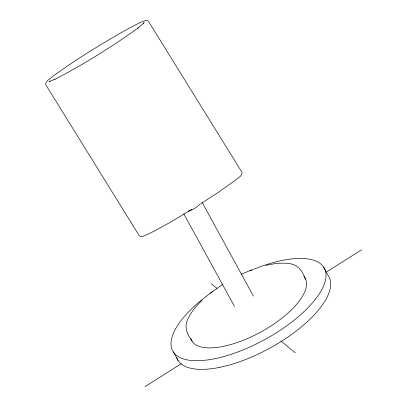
<?xml version="1.0" encoding="UTF-8"?>
<svg xmlns="http://www.w3.org/2000/svg" width="407" height="407" viewBox="0 0 407 407"><rect width="100%" height="100%" fill="white"/><g stroke="black" fill="none" stroke-linecap="round" stroke-linejoin="round"><path stroke-width="0.61" d="M143.824 23.26L144.007 22.497L143.345 23.606L143.574 23.291L138.004 28.052L138.268 27.844C111.696 46.983 83.786 64.392 54.68 79.406L54.996 79.258L49.176 81.517L49.954 81.492L49.166 81.278L49.858 81.644M202.009 300.356C196.423 305.789 191.153 311.793 187.927 318.951C183.715 327.08 187.24 334.264 192.175 341.325M210.251 293.198L223.051 284.152M200.524 203.907L216.824 193.35L235.007 180.576C236.981 178.118 242.725 176.246 242.012 172.359L148.448 21.291C147.883 20.538 146.785 20.274 145.889 20.416C139.621 22.329 133.974 25.809 128.169 28.77C102.228 43.34 76.745 58.873 52.712 76.445C50.738 78.902 44.994 80.774 45.706 84.661L139.275 235.729C141.768 238.197 145.401 234.89 147.95 234.228C163.07 226.836 177.467 218.066 191.834 209.33M145.009 386.65L181.151 363.812M326.445 272.018L361.518 249.857M241.331 274.191L251.73 269.816M219.872 367.323L228.892 365.14A86.157 34.076 -28.7 0 0 320.904 307.005L325.091 300.844A86.528 34.229 -28.7 0 0 328.378 275.915L323.626 267.226M265.802 265.43C273.382 263.655 281.278 262.449 289.051 263.588C298.168 264.418 302.325 271.255 305.616 279.217M211.233 283.633L216.967 288.354M280.906 341.025L295.294 352.874M202.152 202.447L253.424 296.093M183.776 213.782L234.437 306.318M173.387 351.907L178.144 360.592M219.877 367.318A86.528 34.229 -28.7 0 1 176.562 357.265M253.831 269.256A86.35 34.152 -28.7 0 1 319.648 293.279A86.35 34.152 -28.7 0 1 195.853 360.719A86.35 34.152 -28.7 0 1 212.398 291.824M249.832 270.935A86.35 34.152 -28.7 0 1 253.261 269.485M199.633 204.238A10.78 4.263 -28.7 0 1 188.324 211.202M303.846 276.526A64.698 25.59 -28.7 0 1 260.795 332.015A64.698 25.59 -28.7 0 1 190.852 338.385"/></g></svg>
